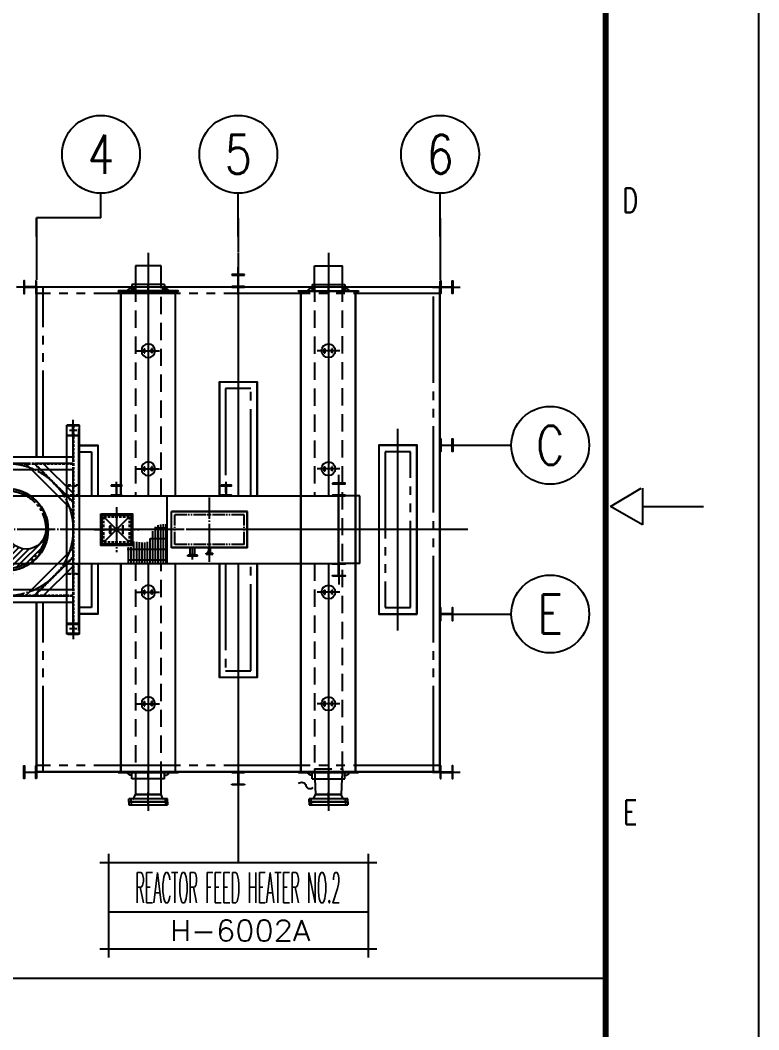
# Model space of a CAD drawing. Header units: millimetres. Extents: x 0 to 232280, y -26939 to 23794.
# Drawn here: x 22670 to 25230, y 7219 to 10720 of the extents above; entities that cross this region are included whole.
import ezdxf
from ezdxf.enums import TextEntityAlignment as Align

# ---------------------------------------------------------------- set-up
doc = ezdxf.new("R2010")
doc.units = ezdxf.units.MM
doc.header["$LTSCALE"] = 30
for name, pattern in [('JNK-CENTER', [34, 30, -1.5, 1, -1.5]), ('JNK-HIDDEN', [3, 2, -1]), ('JNK-PHANTOM', [15, 10, -1, 1, -1, 1, -1]), ('PHA', [30, 20, -2, 2, -2, 2, -2])]:
    doc.linetypes.add(name, pattern=pattern)
for name, color, linetype in [('CEN-R', 1, 'JNK-CENTER'), ('CON-C', 4, 'Continuous'), ('CON-G', 3, 'Continuous'), ('CON-W', 7, 'Continuous'), ('CON-Y', 2, 'Continuous'), ('Dim-W', 7, 'Continuous'), ('HID-Y', 2, 'JNK-HIDDEN'), ('LOGO-FRAME', 7, 'Continuous'), ('PAN-W', 6, 'PHA'), ('PHA-M', 6, 'JNK-PHANTOM'), ('STL-OBJT', 7, 'Continuous'), ('TITLE', 7, 'Continuous')]:
    doc.layers.add(name, color=color, linetype=linetype)
doc.layers.add('CONT-G', color=3, linetype='Continuous', lineweight=25)
doc.styles.add('ROMANS', font='ROMANS.shx', dxfattribs={"width": 0.8})
doc.styles.add('SIMPLEX', font='simplex.shx', dxfattribs={"width": 0.8})

# ---------------------------------------------------------------- blocks, each defined once
blk = doc.blocks.new('TITLE')
at = {"color": 7}
for p, q in [((841, 0), (841, 594.85)), ((823.88, 301.14), (827.42, 303.26)), ((827.56, 303.26), (827.56, 299.02)), ((827.56, 299.02), (823.88, 301.14)), ((827.56, 301.14), (834.63, 301.14))]:
    blk.add_line(p, q, dxfattribs=at)
at = {"color": 7, "const_width": 0.707}
blk.add_lwpolyline([(823.32, 17.33), (823.32, 577.17)], dxfattribs=at)
at = {"color": 7, "style": 'ROMANS', "width": 0.7}
for s, p in [('D', (826.15, 336.51)), ('E', (826.15, 265.77))]:
    blk.add_text(s, height=2.83, dxfattribs=at).set_placement(p, align=Align.MIDDLE)
blk = doc.blocks.new("24'' FLG")
at = {"layer": 'CEN-R'}
for p, q in [((0, -228), (0, 48)), ((-406, -171), (-406, -95)), ((-406, -165), (-406, -241)), ((0, -168), (0, -384)), ((406, -171), (406, -95)), ((406, -165), (406, -241))]:
    blk.add_line(p, q, dxfattribs=at)
at = {"layer": 'CON-G'}
for p, q in [((-350, -96), (-305, 0)), ((305, 0), (-305, 0)), ((350, -96), (305, 0)), ((458, -98), (-457, -98)), ((-457, -167), (-457, -98)), ((458, -167), (-457, -167)), ((-457, -170), (-457, -238)), ((-457, -170), (458, -170)), ((-457, -238), (458, -238)), ((-346, -168), (-346, -167)), ((-346, -168), (-346, -170)), ((-346, -168), (346, -168)), ((346, -168), (-346, -168)), ((346, -168), (346, -167)), ((346, -168), (346, -170)), ((458, -167), (458, -98)), ((458, -170), (458, -238))]:
    blk.add_line(p, q, dxfattribs=at)
for centre, start, end in [((-354, -94), 270, 334.7554), ((354, -94), 205.2446, 270)]:
    blk.add_arc(centre, 4.5, start, end, dxfattribs=at)
at = {"layer": 'CONT-G'}
blk.add_line((-305, 0), (305, 0), dxfattribs=at)
blk.add_line((-305, 0), (305, 0), dxfattribs=at)
blk = doc.blocks.new('SPRING SUPPORT BASE')
at = {"layer": 'CEN-R'}
blk.add_line((-270, 0), (270, 0), dxfattribs=at)
at = {"layer": 'CONT-G'}
for p, q in [((-100, 50), (-100, -50)), ((-100, 50), (-80, 50)), ((-80, 50), (-80, -50)), ((80, 50), (80, -50)), ((100, 50), (80, 50)), ((100, 50), (100, -50)), ((-100, -50), (-80, -50)), ((100, -50), (80, -50))]:
    blk.add_line(p, q, dxfattribs=at)
blk.add_circle((0, 0), 162, dxfattribs=at)
blk = doc.blocks.new('A$C751203EC')
at = {"layer": 'CEN-R'}
for p, q in [((-20, 0), (75, 0)), ((0, 20), (0, -20))]:
    blk.add_line(p, q, dxfattribs=at)
at = {"layer": 'CON-G'}
for p, q in [((0, 8), (75, 8)), ((0, -8), (75, -8))]:
    blk.add_line(p, q, dxfattribs=at)
blk.add_arc((0, 0), 8, 90, 270, dxfattribs=at)
blk = doc.blocks.new('6002 HEADERBOX')
at = {"layer": 'CEN-R'}
for p, q in [((0, -164), (0, 0)), ((-681, -142), (-681, -175)), ((-497, -142), (-497, -175)), ((-375, -142), (-375, -175)), ((-225, -142), (-225, -175)), ((-75, -142), (-75, -175)), ((75, -142), (75, -175)), ((225, -142), (225, -175)), ((347, -142), (347, -175)), ((497, -142), (497, -175)), ((681, -142), (681, -175)), ((-681, -11576), (-681, -11543)), ((-497, -11576), (-497, -11543)), ((-375, -11576), (-375, -11543)), ((-225, -11576), (-225, -11543)), ((-75, -11576), (-75, -11543)), ((0, -11718), (0, -11554)), ((75, -11576), (75, -11543)), ((225, -11576), (225, -11543)), ((347, -11576), (347, -11543)), ((497, -11576), (497, -11543)), ((681, -11576), (681, -11543))]:
    blk.add_line(p, q, dxfattribs=at)
at = {"layer": 'CON-W', "const_width": 19}
for points in [[(-681, -150), (-681, -155)], [(-681, -158), (-681, -164)], [(-497, -150), (-497, -155)], [(-497, -158), (-497, -164)], [(-375, -150), (-375, -155)], [(-375, -158), (-375, -164)], [(-225, -150), (-225, -155)], [(-225, -158), (-225, -164)], [(-75, -150), (-75, -155)], [(-75, -158), (-75, -164)], [(75, -150), (75, -155)], [(75, -158), (75, -164)], [(225, -150), (225, -155)], [(225, -158), (225, -164)], [(347, -150), (347, -155)], [(347, -158), (347, -164)], [(497, -150), (497, -155)], [(497, -158), (497, -164)], [(681, -150), (681, -155)], [(681, -158), (681, -164)], [(-681, -11560), (-681, -11554)], [(-681, -11568), (-681, -11563)], [(-497, -11560), (-497, -11554)], [(-497, -11568), (-497, -11563)], [(-375, -11560), (-375, -11554)], [(-375, -11568), (-375, -11563)], [(-225, -11560), (-225, -11554)], [(-225, -11568), (-225, -11563)], [(-75, -11560), (-75, -11554)], [(-75, -11568), (-75, -11563)], [(75, -11560), (75, -11554)], [(75, -11568), (75, -11563)], [(225, -11560), (225, -11554)], [(225, -11568), (225, -11563)], [(347, -11560), (347, -11554)], [(347, -11568), (347, -11563)], [(497, -11560), (497, -11554)], [(497, -11568), (497, -11563)], [(681, -11560), (681, -11554)], [(681, -11568), (681, -11563)]]:
    blk.add_lwpolyline(points, dxfattribs=at)
at = {"layer": 'CONT-G'}
for p, q in [((383, 0), (-385, 0)), ((-385, 0), (-385, -150)), ((-711, -158), (711, -158)), ((-711, -158), (-711, -164)), ((-711, -164), (711, -164)), ((-650, -11560), (-650, -164)), ((-645, -11560), (-645, -164)), ((-485, -120), (-435, -90)), ((-485, -120), (-485, -150)), ((-385, -90), (-435, -90)), ((383, 0), (383, -150)), ((383, -90), (433, -90)), ((483, -120), (433, -90)), ((483, -120), (483, -150)), ((645, -11560), (645, -164)), ((650, -11560), (650, -164)), ((-711, -11554), (711, -11554)), ((-711, -11560), (711, -11560)), ((650, -11560), (-650, -11560)), ((-485, -11598), (-485, -11568)), ((-485, -11598), (-435, -11628)), ((-385, -11628), (-435, -11628)), ((-385, -11718), (-385, -11568)), ((383, -11718), (-385, -11718)), ((383, -11718), (383, -11568)), ((383, -11628), (433, -11628)), ((483, -11598), (433, -11628)), ((483, -11598), (483, -11568))]:
    blk.add_line(p, q, dxfattribs=at)
for points in [[(-711, -150), (-711, -155), (711, -155), (711, -150)], [(-711, -11568), (-711, -11563), (711, -11563), (711, -11568)]]:
    blk.add_lwpolyline(points, close=True, dxfattribs=at)
at = {"layer": 'Dim-W'}
for p, q in [((711, -158), (711, -164)), ((711, -11560), (711, -11554))]:
    blk.add_line(p, q, dxfattribs=at)
at = {"layer": 'STL-OBJT', "extrusion": (0, 0, -1), "zscale": -1, "rotation": 270}
blk.add_blockref('A$C751203EC', (350, -75), dxfattribs=at)
at = {"layer": 'STL-OBJT', "rotation": 270}
blk.add_blockref('A$C751203EC', (350, -75), dxfattribs=at)
blk = doc.blocks.new('A$C1FAD331D')
at = {"layer": 'CEN-R'}
for p, q in [((0, 532), (0, -532)), ((-300, -300), (300, 300)), ((300, -300), (-300, 300)), ((532, 0), (-532, 0)), ((-150, 104), (-150, -104)), ((150, 104), (150, -104))]:
    blk.add_line(p, q, dxfattribs=at)
blk.add_lwpolyline([(345, 345), (-345, 345), (-345, -345), (345, -345)], close=True, dxfattribs=at)
at = {"layer": 'CONT-G'}
blk.add_lwpolyline([(375, 375), (-375, 375), (-375, -375), (375, -375)], close=True, dxfattribs=at)
for points in [[(-158, -80), (-158, 80, -1), (-142, 80), (-142, -80, -1)], [(158, -80), (158, 80, 1), (142, 80), (142, -80, 1)]]:
    blk.add_lwpolyline(points, format="xyb", close=True, dxfattribs=at)
at = {"layer": 'HID-Y'}
blk.add_lwpolyline([(300, 300), (-300, 300), (-300, -300), (300, -300)], close=True, dxfattribs=at)
blk = doc.blocks.new("4'' O2")
at = {"layer": 'CEN-R'}
blk.add_line((275.61, 0), (0, 0), dxfattribs=at)
at = {"layer": 'CON-Y'}
for p, q in [((200, 57.15), (0, 57.15)), ((167, -67.45), (167, 67.45)), ((171.5, 67.45), (167, 67.45)), ((200, 58.05), (167, 58.05)), ((176, 71.15), (176, 114.5)), ((176, 114.5), (176, 71.95)), ((200, -78.6), (200, 78.6)), ((200, -78.6), (200, 78.6)), ((200, -57.15), (0, -57.15)), ((200, -58.05), (167, -58.05)), ((171.5, -67.45), (167, -67.45)), ((176, -114.5), (176, -71.95)), ((200, -78.6), (198.4, -78.6)), ((198.4, -114.5), (198.4, -78.6))]:
    blk.add_line(p, q, dxfattribs=at)
for centre, start, end in [((171.5, 71.95), 270, 0), ((171.5, -71.95), 0, 90)]:
    blk.add_arc(centre, 4.5, start, end, dxfattribs=at)
at = {"layer": 'HID-Y', "ltscale": 0.2}
for p, q in [((203, 95.25), (173, 95.25)), ((198.4, 114.5), (176, 114.5)), ((198.4, 104.75), (176, 104.75)), ((198.4, 85.75), (176, 85.75)), ((198.4, 78.6), (198.4, 114.5)), ((200, 78.6), (198.4, 78.6)), ((203, -95.25), (173, -95.25)), ((198.4, -85.75), (176, -85.75)), ((198.4, -104.75), (176, -104.75)), ((198.4, -114.5), (176, -114.5))]:
    blk.add_line(p, q, dxfattribs=at)
for points in [[(198.4, 85.75), (198.4, 104.75), (176, 85.75), (176, 104.75)], [(198.4, -104.75), (198.4, -85.75), (176, -104.75), (176, -85.75)]]:
    blk.add_solid(points, dxfattribs=at)
blk = doc.blocks.new('N-FLG SIDE 1.50 300 WNRF')
at = {"layer": 'CEN-R'}
for p, q in [((-57, 3), (-57, -27)), ((0, 15), (0, -166)), ((57, 3), (57, -27))]:
    blk.add_line(p, q, dxfattribs=at)
at = {"layer": 'CON-G'}
blk.add_line((-24, -68), (24, -68), dxfattribs=at)
at = {"layer": 'CON-Y'}
for p, q in [((-36, 0), (-36, -2)), ((-36, 0), (36, 0)), ((-20, 0), (-20, -68)), ((20, 0), (20, -68)), ((36, 0), (36, -2)), ((-78, -2), (-36, -2)), ((-78, -2), (-78, -21)), ((-78, -21), (-39, -21)), ((-68, -2), (-68, -21)), ((-46, -2), (-46, -21)), ((-34, -24), (-24, -68)), ((-24, -68), (24, -68)), ((-24, -150), (-24, -68)), ((-24, -150), (24, -150)), ((34, -24), (24, -68)), ((24, -68), (24, -150)), ((36, -2), (78, -2)), ((39, -21), (78, -21)), ((46, -2), (46, -21)), ((68, -2), (68, -21)), ((78, -2), (78, -21))]:
    blk.add_line(p, q, dxfattribs=at)
for centre, start, end in [((-39, -26), 12.8618, 90), ((39, -26), 90, 167.1382)]:
    blk.add_arc(centre, 4.5, start, end, dxfattribs=at)
blk = doc.blocks.new('A$C0E694495')
at = {"layer": 'CON-G'}
blk.add_blockref('N-FLG SIDE 1.50 300 WNRF', (0, 150), dxfattribs=at)
blk = doc.blocks.new('pipesec')
at = {"layer": 'CON-W'}
for p, q in [((0.121, 0.485), (0.485, 0.121)), ((0.244, 0.437), (0.437, 0.244)), ((0.248, 0.284), (0.499, 0.033)), ((0.23, 0.153), (0.489, -0.105)), ((0.247, 0.211), (0.498, -0.041)), ((0.012, 0), (0.36, -0.347)), ((0.075, 0.011), (0.394, -0.308)), ((0.126, 0.034), (0.425, -0.264)), ((0.169, 0.066), (0.451, -0.216)), ((0.204, 0.105), (0.473, -0.163)), ((-0.193, -0.092), (0.181, -0.466)), ((-0.156, -0.055), (0.232, -0.443)), ((-0.111, -0.026), (0.279, -0.415)), ((-0.056, -0.006), (0.321, -0.383)), ((-0.25, -0.258), (-0.008, -0.5)), ((-0.243, -0.191), (0.063, -0.496)), ((-0.223, -0.136), (0.125, -0.484)), ((-0.227, -0.355), (-0.105, -0.477))]:
    blk.add_line(p, q, dxfattribs=at)
blk.add_lwpolyline([(0, 0.5, -1), (0, 0, 1), (0, -0.5, 1)], format="xyb", dxfattribs=at)
blk = doc.blocks.new('H-6001')
at = {"layer": 'Dim-W'}
h = blk.add_hatch(dxfattribs=at)
h.set_pattern_fill('GRATE', color=256, scale=80, angle=90)
h.set_pattern_definition([(90, (-597175.414, 26974.9), (-63.5, 4e-15), []), (180, (-597175.41, 26974.9), (-3e-14, -254), [])])
edge = h.paths.add_edge_path()
edge.add_line((-3801, 47), (-3786, 47))
edge.add_line((-3786, 47), (-3786, 127))
edge.add_spline(control_points=[(-3786, 127), (-3677, 133), (-3578, 124), (-3516, 64)], knot_values=[1300.876929, 1300.876929, 1300.876929, 1300.876929, 1586.519068, 1586.519068, 1586.519068, 1586.519068], degree=3, periodic=0)
edge.add_line((-3516, 64), (-3516, 47))
edge.add_line((-3516, 47), (-3501, 47))
edge.add_spline(control_points=[(-3501, 47), (-3428, -45), (-3418, -397), (-3096, -280), (-2993, -282)], knot_values=[571.801899, 571.801899, 571.801899, 571.801899, 948.279745, 1276.576733, 1276.576733, 1276.576733, 1276.576733], degree=3, periodic=0)
edge.add_line((-2993, -282), (-2993, -369))
edge.add_line((-2993, -369), (-3058, -369))
edge.add_line((-3058, -369), (-3058, -371))
edge.add_arc((-3054, -371), 4, 180, 270)
edge.add_line((-3054, -375), (-3008, -375))
edge.add_arc((-3008, -383), 8.5, 0, 90, ccw=False)
edge.add_line((-2999, -383), (-2999, -430))
edge.add_arc((-2995, -430), 4, 180, 270)
edge.add_line((-2995, -434), (-2993, -434))
edge.add_line((-2993, -434), (-2993, -803))
edge.add_line((-2993, -803), (-3801, -803))
edge.add_line((-3801, -803), (-3801, 47))
edge = h.paths.add_edge_path()
edge.add_line((-2993, -413), (-2856, -413))
edge.add_spline(control_points=[(-2858, -404), (-2836, -504), (-2855, -654), (-2873, -803)], knot_values=[0, 0, 0, 0, 325.063606, 325.063606, 325.063606, 325.063606], degree=3, periodic=0)
edge.add_line((-2873, -803), (-2993, -803))
edge.add_line((-2993, -803), (-2993, -413))
edge = h.paths.add_edge_path()
edge.add_spline(control_points=[(-2993, -282), (-2977, -282), (-2906, -290), (-2871, -344), (-2858, -404)], knot_values=[325.063606, 325.063606, 325.063606, 325.063606, 375.743217, 571.801899, 571.801899, 571.801899, 571.801899], degree=3, periodic=0)
edge.add_line((-2860, -394), (-2993, -394))
edge.add_line((-2993, -394), (-2993, -369))
edge.add_line((-2993, -369), (-2993, -282))
h = blk.add_hatch(dxfattribs=at)
h.set_pattern_fill('GRATE', color=256, scale=80, angle=90)
h.set_pattern_definition([(90, (-603975.414, 26974.9), (-63.5, 4e-15), []), (180, (-603975.41, 26974.9), (-3e-14, -254), [])])
edge = h.paths.add_edge_path()
edge.add_line((3801, 47), (3786, 47))
edge.add_line((3786, 47), (3786, 127))
edge.add_spline(control_points=[(3786, 127), (3677, 133), (3578, 124), (3516, 64)], knot_values=[1300.876929, 1300.876929, 1300.876929, 1300.876929, 1586.519068, 1586.519068, 1586.519068, 1586.519068], degree=3, periodic=0)
edge.add_line((3516, 64), (3516, 47))
edge.add_line((3516, 47), (3501, 47))
edge.add_spline(control_points=[(3501, 47), (3428, -45), (3418, -397), (3096, -280), (2993, -282)], knot_values=[571.801899, 571.801899, 571.801899, 571.801899, 948.279745, 1276.576733, 1276.576733, 1276.576733, 1276.576733], degree=3, periodic=0)
edge.add_line((2993, -282), (2993, -369))
edge.add_line((2993, -369), (3058, -369))
edge.add_line((3058, -369), (3058, -371))
edge.add_arc((3054, -371), 4, 270, 360, ccw=False)
edge.add_line((3054, -375), (3008, -375))
edge.add_arc((3008, -383), 8.5, 450, 540)
edge.add_line((2999, -383), (2999, -430))
edge.add_arc((2995, -430), 4, 270, 360, ccw=False)
edge.add_line((2995, -434), (2993, -434))
edge.add_line((2993, -434), (2993, -803))
edge.add_line((2993, -803), (3801, -803))
edge.add_line((3801, -803), (3801, 47))
edge = h.paths.add_edge_path()
edge.add_line((2993, -413), (2856, -413))
edge.add_spline(control_points=[(2858, -404), (2836, -504), (2855, -654), (2873, -803)], knot_values=[0, 0, 0, 0, 325.063606, 325.063606, 325.063606, 325.063606], degree=3, periodic=0)
edge.add_line((2873, -803), (2993, -803))
edge.add_line((2993, -803), (2993, -413))
edge = h.paths.add_edge_path()
edge.add_spline(control_points=[(2993, -282), (2977, -282), (2906, -290), (2871, -344), (2858, -404)], knot_values=[325.063606, 325.063606, 325.063606, 325.063606, 375.743217, 571.801899, 571.801899, 571.801899, 571.801899], degree=3, periodic=0)
edge.add_line((2860, -394), (2993, -394))
edge.add_line((2993, -394), (2993, -369))
edge.add_line((2993, -369), (2993, -282))
at = {"layer": 'CEN-R'}
for p, q in [((0, 3222), (0, -3407)), ((-1570, 2505), (-1570, 2600)), ((-1570, 2475), (-1570, -2475)), ((1570, 2505), (1570, 2600)), ((1570, -2475), (1570, 2475)), ((-1658, 2350), (-1482, 2350)), ((1658, 2350), (1482, 2350)), ((1570, 1570), (-1570, 1570)), ((-650, 1570), (-1570, 650)), ((1570, 650), (650, 1570)), ((-7863, 803), (-7863, 1303)), ((7863, 803), (7863, 1303)), ((-4800, -761), (-4800, 761)), ((4800, -761), (4800, 761)), ((10325, 0), (-10078, 0)), ((-1570, -650), (-650, -1570)), ((650, -1570), (1570, -650)), ((-7863, -803), (-7863, -1303)), ((7863, -803), (7863, -1303)), ((-1570, -1570), (1570, -1570)), ((-1570, -2100), (-1570, -2600)), ((1570, -2100), (1570, -2600)), ((-1658, -2350), (-1482, -2350)), ((1658, -2350), (1482, -2350))]:
    blk.add_line(p, q, dxfattribs=at)
at = {"layer": 'CEN-R', "ltscale": 0.5}
for p, q in [((-5200, 803), (-5200, 1130)), ((-2600, 803), (-2600, 1130)), ((-1570, 803), (-1570, 1130)), ((1570, 803), (1570, 1130)), ((2600, 803), (2600, 1130)), ((5200, 803), (5200, 1130)), ((0, 628), (0, 955)), ((0, -628), (0, -955)), ((-1570, -803), (-1570, -1130)), ((1570, -803), (1570, -1130))]:
    blk.add_line(p, q, dxfattribs=at)
at = {"layer": 'CEN-R'}
blk.add_circle((0, 0), 1570, dxfattribs=at)
at = {"layer": 'CON-G'}
for p, q in [((-5700, 430), (-3900, 430)), ((-5700, -430), (-5700, 430)), ((-5700, 425), (-3900, 425)), ((-5695, -430), (-5695, 430)), ((-3905, -430), (-3905, 430)), ((-3900, -430), (-3900, 430)), ((5700, 430), (3900, 430)), ((3900, -430), (3900, 430)), ((5700, 425), (3900, 425)), ((3905, -430), (3905, 430)), ((5695, -430), (5695, 430)), ((5700, -430), (5700, 430)), ((-5700, -425), (-3900, -425)), ((-5700, -430), (-3900, -430)), ((5700, -425), (3900, -425)), ((5700, -430), (3900, -430))]:
    blk.add_line(p, q, dxfattribs=at)
for radius in [980, 970]:
    blk.add_circle((0, 0), radius, dxfattribs=at)
at = {"layer": 'CONT-G'}
for p, q in [((-1720, 2475), (-1420, 2475)), ((-1720, 2475), (-1720, -2475)), ((-1420, 2475), (-1420, -2475)), ((1420, -2475), (1420, 2475)), ((1720, 2475), (1420, 2475)), ((1720, -2475), (1720, 2475)), ((1570, 1720), (-1570, 1720)), ((-862, 1570), (-1570, 862)), ((-438, 1570), (-1570, 438)), ((1570, 438), (438, 1570)), ((1570, 862), (862, 1570)), ((1570, 1420), (-1570, 1420)), ((-8563, -803), (-8563, 803)), ((-8563, 803), (-7863, 803)), ((-7863, 803), (7863, 803)), ((-7863, -803), (-7863, 803)), ((-7850, 803), (-7850, -803)), ((-3800, -803), (-3800, 803)), ((3800, -803), (3800, 803)), ((7850, 803), (7850, -803)), ((7863, -803), (7863, 803)), ((8363, 803), (7863, 803)), ((8363, -803), (8363, 803)), ((-1570, -438), (-438, -1570)), ((438, -1570), (1570, -438)), ((-8563, -803), (-7863, -803)), ((-7863, -803), (7863, -803)), ((-1570, -862), (-862, -1570)), ((862, -1570), (1570, -862)), ((8363, -803), (7863, -803)), ((-1570, -1420), (1570, -1420)), ((-1570, -1720), (1570, -1720)), ((-1720, -2475), (-1420, -2475)), ((1720, -2475), (1420, -2475))]:
    blk.add_line(p, q, dxfattribs=at)
for points in [[(-7713, 1103), (-7713, 1088), (-7840, 1088, 0.414214), (-7858, 1070), (-7858, 836, 0.414214), (-7840, 818), (-7713, 818), (-7713, 803), (-8013, 803), (-8013, 818), (-7886, 818, 0.414214), (-7868, 836), (-7868, 1070, 0.414214), (-7886, 1088), (-8013, 1088), (-8013, 1103)], [(-5325, 1053), (-5325, 1039), (-5220, 1039, -0.414214), (-5204, 1023), (-5204, 833, -0.414214), (-5220, 817), (-5325, 817), (-5325, 803), (-5075, 803), (-5075, 817), (-5180, 817, -0.414214), (-5196, 833), (-5196, 1023, -0.414214), (-5180, 1039), (-5075, 1039), (-5075, 1053)], [(-2725, 1053), (-2725, 1039), (-2620, 1039, -0.414214), (-2604, 1023), (-2604, 833, -0.414214), (-2620, 817), (-2725, 817), (-2725, 803), (-2475, 803), (-2475, 817), (-2580, 817, -0.414214), (-2596, 833), (-2596, 1023, -0.414214), (-2580, 1039), (-2475, 1039), (-2475, 1053)], [(-125, 1053), (-125, 1039), (-20, 1039, -0.414214), (-4, 1023), (-4, 833, -0.414214), (-20, 817), (-125, 817), (-125, 803), (125, 803), (125, 817), (20, 817, -0.414214), (4, 833), (4, 1023, -0.414214), (20, 1039), (125, 1039), (125, 1053)], [(2475, 1053), (2475, 1039), (2580, 1039, -0.414214), (2596, 1023), (2596, 833, -0.414214), (2580, 817), (2475, 817), (2475, 803), (2725, 803), (2725, 817), (2620, 817, -0.414214), (2604, 833), (2604, 1023, -0.414214), (2620, 1039), (2725, 1039), (2725, 1053)], [(5075, 1053), (5075, 1039), (5180, 1039, -0.414214), (5196, 1023), (5196, 833, -0.414214), (5180, 817), (5075, 817), (5075, 803), (5325, 803), (5325, 817), (5220, 817, -0.414214), (5204, 833), (5204, 1023, -0.414214), (5220, 1039), (5325, 1039), (5325, 1053)], [(7713, 1103), (7713, 1088), (7840, 1088, -0.414214), (7858, 1070), (7858, 836, -0.414214), (7840, 818), (7713, 818), (7713, 803), (8013, 803), (8013, 818), (7886, 818, -0.414214), (7868, 836), (7868, 1070, -0.414214), (7886, 1088), (8013, 1088), (8013, 1103)], [(-7713, -1103), (-7713, -1088), (-7840, -1088, -0.414214), (-7858, -1070), (-7858, -836, -0.414214), (-7840, -818), (-7713, -818), (-7713, -803), (-8013, -803), (-8013, -818), (-7886, -818, -0.414214), (-7868, -836), (-7868, -1070, -0.414214), (-7886, -1088), (-8013, -1088), (-8013, -1103)], [(-125, -1053), (-125, -1039), (-20, -1039, 0.414214), (-4, -1023), (-4, -833, 0.414214), (-20, -817), (-125, -817), (-125, -803), (125, -803), (125, -817), (20, -817, 0.414214), (4, -833), (4, -1023, 0.414214), (20, -1039), (125, -1039), (125, -1053)], [(7713, -1103), (7713, -1088), (7840, -1088, 0.414214), (7858, -1070), (7858, -836, 0.414214), (7840, -818), (7713, -818), (7713, -803), (8013, -803), (8013, -818), (7886, -818, 0.414214), (7868, -836), (7868, -1070, 0.414214), (7886, -1088), (8013, -1088), (8013, -1103)]]:
    blk.add_lwpolyline(points, format="xyb", close=True, dxfattribs=at)
at = {"layer": 'HID-Y'}
for p, q in [((-1576, -2475), (-1576, 2475)), ((-1564, -2475), (-1564, 2475)), ((1564, 2475), (1564, -2475)), ((1576, 2475), (1576, -2475)), ((-1570, 1576), (1570, 1576)), ((-1570, 641), (-641, 1570)), ((-1570, 660), (-660, 1570)), ((-1570, 1564), (1570, 1564)), ((641, 1570), (1570, 641)), ((660, 1570), (1570, 660)), ((-641, -1570), (-1570, -641)), ((-660, -1570), (-1570, -660)), ((1570, -641), (641, -1570)), ((1570, -660), (660, -1570)), ((1570, -1564), (-1570, -1564)), ((1570, -1576), (-1570, -1576))]:
    blk.add_line(p, q, dxfattribs=at)
for points in [[(-1695, 1053), (-1695, 1039), (-1590, 1039, -0.414214), (-1574, 1023), (-1574, 833, -0.414214), (-1590, 817), (-1695, 817), (-1695, 803), (-1445, 803), (-1445, 817), (-1550, 817, -0.414214), (-1566, 833), (-1566, 1023, -0.414214), (-1550, 1039), (-1445, 1039), (-1445, 1053)], [(1445, 1053), (1445, 1039), (1550, 1039, -0.414214), (1566, 1023), (1566, 833, -0.414214), (1550, 817), (1445, 817), (1445, 803), (1695, 803), (1695, 817), (1590, 817, -0.414214), (1574, 833), (1574, 1023, -0.414214), (1590, 1039), (1695, 1039), (1695, 1053)], [(-1695, -1053), (-1695, -1039), (-1590, -1039, 0.414214), (-1574, -1023), (-1574, -833, 0.414214), (-1590, -817), (-1695, -817), (-1695, -803), (-1445, -803), (-1445, -817), (-1550, -817, 0.414214), (-1566, -833), (-1566, -1023, 0.414214), (-1550, -1039), (-1445, -1039), (-1445, -1053)], [(1445, -1053), (1445, -1039), (1550, -1039, 0.414214), (1566, -1023), (1566, -833, 0.414214), (1550, -817), (1445, -817), (1445, -803), (1695, -803), (1695, -817), (1590, -817, 0.414214), (1574, -833), (1574, -1023, 0.414214), (1590, -1039), (1695, -1039), (1695, -1053)]]:
    blk.add_lwpolyline(points, format="xyb", close=True, dxfattribs=at)
at = {"layer": 'PAN-W'}
blk.add_circle((0, 0), 924, dxfattribs=at)
at = {"layer": 'PHA-M'}
for p, q in [((-5620, 350), (-3980, 350)), ((-5620, -350), (-5620, 350)), ((-3980, -350), (-3980, 350)), ((5620, 350), (3980, 350)), ((3980, -350), (3980, 350)), ((5620, -350), (5620, 350)), ((-5620, -350), (-3980, -350)), ((5620, -350), (3980, -350))]:
    blk.add_line(p, q, dxfattribs=at)
for points in [[(-1695, 2475), (-1695, 2461), (-1590, 2461, -0.414214), (-1574, 2445), (-1574, 2255, -0.414214), (-1590, 2239), (-1695, 2239), (-1695, 2225), (-1445, 2225), (-1445, 2239), (-1550, 2239, -0.414214), (-1566, 2255), (-1566, 2445, -0.414214), (-1550, 2461), (-1445, 2461), (-1445, 2475)], [(1695, 2475), (1695, 2461), (1590, 2461, 0.414214), (1574, 2445), (1574, 2255, 0.414214), (1590, 2239), (1695, 2239), (1695, 2225), (1445, 2225), (1445, 2239), (1550, 2239, 0.414214), (1566, 2255), (1566, 2445, 0.414214), (1550, 2461), (1445, 2461), (1445, 2475)], [(-1695, -2475), (-1695, -2461), (-1590, -2461, 0.414214), (-1574, -2445), (-1574, -2255, 0.414214), (-1590, -2239), (-1695, -2239), (-1695, -2225), (-1445, -2225), (-1445, -2239), (-1550, -2239, 0.414214), (-1566, -2255), (-1566, -2445, 0.414214), (-1550, -2461), (-1445, -2461), (-1445, -2475)], [(1695, -2475), (1695, -2461), (1590, -2461, -0.414214), (1574, -2445), (1574, -2255, -0.414214), (1590, -2239), (1695, -2239), (1695, -2225), (1445, -2225), (1445, -2239), (1550, -2239, -0.414214), (1566, -2255), (1566, -2445, -0.414214), (1550, -2461), (1445, -2461), (1445, -2475)]]:
    blk.add_lwpolyline(points, format="xyb", close=True, dxfattribs=at)
at = {"layer": 'Dim-W'}
blk.add_blockref('A$C1FAD331D', (-2600, 0), dxfattribs=at)
at = {"layer": 'Dim-W', "xscale": -1}
blk.add_blockref('A$C1FAD331D', (2600, 0), dxfattribs=at)
at = {"layer": 'Dim-W', "xscale": 1848, "yscale": 1848, "zscale": 1848, "rotation": 270}
blk.add_blockref('pipesec', (0, 0), dxfattribs=at)
at = {"layer": 'Dim-W', "rotation": 180}
blk.add_blockref('A$C0E694495', (-4800, -430), dxfattribs=at)
at = {"layer": 'Dim-W', "xscale": -1, "rotation": 180}
blk.add_blockref('A$C0E694495', (4800, -430), dxfattribs=at)
blk.add_blockref('A$C0E694495', (4800, -430), dxfattribs=at)
at = {"layer": 'TITLE', "rotation": 270}
blk.add_blockref("4'' O2", (-4400, -430), dxfattribs=at)
at = {"layer": 'TITLE', "xscale": -1, "rotation": 90}
blk.add_blockref("4'' O2", (4400, -430), dxfattribs=at)
blk.add_blockref("4'' O2", (4400, -430), dxfattribs=at)
blk = doc.blocks.new('col-line')
at = {"layer": 'CON-Y'}
blk.add_line((0, 3), (0, 8), dxfattribs=at)
blk.add_circle((0, 12.5), 4.5, dxfattribs=at)
at = {"layer": 'CON-C', "style": 'SIMPLEX', "width": 0.8}
blk.add_attdef('1', text='', height=4.5, dxfattribs=at).set_placement((0, 12.5), align=Align.MIDDLE_CENTER)
blk = doc.blocks.new('NAMETAG')
at = {"layer": 'CON-W'}
for p, q in [((-16, 0), (16, 0)), ((-15, 1), (-15, -11)), ((15, 1), (15, -11)), ((-15, -5.7), (15, -5.7)), ((-16, -10), (16, -10))]:
    blk.add_line(p, q, dxfattribs=at)
at = {"layer": 'CON-C', "style": 'SIMPLEX', "width": 0.8}
blk.add_attdef('HEATER', text='', height=3.5, dxfattribs=at).set_placement((-0.04, -4.68), align=Align.CENTER)
at = {"layer": 'CON-G', "style": 'SIMPLEX', "width": 0.992635}
blk.add_attdef('NO.\\H-0000-0', text='', height=2.4, dxfattribs=at).set_placement((-13.7, -9.08), (13.64, -9.08), align=Align.FIT)

msp = doc.modelspace()

# ---------------------------------------------------------------- linework, layer by layer
at = {"layer": 'CEN-R'}
for p, q in [((22727.04, 10033.61), (22727.04, 9819.38)), ((23426.26, 10033.61), (23426.26, 9915.57)), ((24125.48, 10033.61), (24125.48, 9819.38)), ((23114.02, 9913.63), (23114.02, 9070.86)), ((23426.26, 9913.63), (23426.26, 9070.86)), ((23426.26, 9913.63), (23426.26, 9070.86)), ((23738.51, 9913.63), (23738.51, 9070.86)), ((23114.02, 9779), (23114.02, 9802.98)), ((23014.39, 9782.21), (23014.39, 9777.33)), ((23041.3, 9782.21), (23041.3, 9777.33)), ((23059.18, 9782.21), (23059.18, 9777.33)), ((23081.11, 9782.21), (23081.11, 9777.33)), ((23103.05, 9782.21), (23103.05, 9777.33)), ((23124.99, 9782.21), (23124.99, 9777.33)), ((23146.93, 9782.21), (23146.93, 9777.33)), ((23164.8, 9782.21), (23164.8, 9777.33)), ((23186.73, 9782.21), (23186.73, 9777.33)), ((23213.64, 9782.21), (23213.64, 9777.33)), ((22873.29, 9070.86), (22873.29, 9302.66)), ((23979.23, 8604.17), (23979.23, 9302.66)), ((24125.48, 9245.92), (24178.66, 9245.92)), ((24178.18, 9245.92), (24240.35, 9245.92)), ((24221.29, 8953.42), (22875.63, 8953.42)), ((22873.29, 8604.17), (22873.29, 8835.98)), ((23114.02, 8835.98), (23114.02, 8034.57)), ((23426.26, 8835.98), (23426.26, 7993.21)), ((23426.26, 8835.98), (23426.26, 7993.21)), ((23738.51, 8835.98), (23738.51, 7978.38)), ((24125.48, 8660.92), (24178.66, 8660.92)), ((24178.18, 8660.92), (24240.35, 8660.92)), ((23014.39, 8110), (23014.39, 8114.89)), ((23041.3, 8110), (23041.3, 8114.89)), ((23059.18, 8110), (23059.18, 8114.89)), ((23081.11, 8110), (23081.11, 8114.89)), ((23103.05, 8110), (23103.05, 8114.89)), ((23114.02, 8089.23), (23114.02, 8113.21)), ((23124.99, 8110), (23124.99, 8114.89)), ((23146.93, 8110), (23146.93, 8114.89)), ((23164.8, 8110), (23164.8, 8114.89)), ((23186.73, 8110), (23186.73, 8114.89)), ((23213.64, 8110), (23213.64, 8114.89)), ((23426.26, 7993.21), (23426.26, 7799.58))]:
    msp.add_line(p, q, dxfattribs=at)
at = {"layer": 'CEN-R', "ltscale": 0.5}
for p, q in [((23426.26, 9768.85), (23426.26, 9864.03)), ((22752.84, 9794.5), (22657.51, 9794.5)), ((24099.68, 9794.5), (24195.01, 9794.5)), ((23426.26, 8137.99), (23426.26, 8042.8)), ((24099.68, 8112.33), (24195.01, 8112.33))]:
    msp.add_line(p, q, dxfattribs=at)
at = {"layer": 'CON-C'}
msp.add_line((24699.51, 7397.68), (20170.58, 7397.68), dxfattribs=at)
at = {"layer": 'CON-G', "ltscale": 0.5}
for p, q in [((23448.2, 9838.38), (23404.33, 9838.38)), ((23404.33, 9838.38), (23404.33, 9836.18)), ((23448.2, 9836.18), (23448.2, 9838.38)), ((23404.33, 9836.18), (23422.9, 9836.18)), ((23425.53, 9833.55), (23425.53, 9799.33)), ((23426.99, 9799.33), (23426.99, 9833.55)), ((23429.63, 9836.18), (23448.2, 9836.18)), ((23422.9, 9796.7), (23404.33, 9796.7)), ((23404.33, 9796.7), (23404.33, 9794.5)), ((23404.33, 9794.5), (23448.2, 9794.5)), ((23448.2, 9796.7), (23429.63, 9796.7)), ((23448.2, 9794.5), (23448.2, 9796.7)), ((23404.33, 8110.14), (23404.33, 8112.33)), ((23404.33, 8112.33), (23448.2, 8112.33)), ((23422.9, 8110.14), (23404.33, 8110.14)), ((23425.53, 8073.29), (23425.53, 8107.51)), ((23426.99, 8107.51), (23426.99, 8073.29)), ((23448.2, 8110.14), (23429.63, 8110.14)), ((23448.2, 8112.33), (23448.2, 8110.14)), ((23404.33, 8068.46), (23404.33, 8070.65)), ((23404.33, 8070.65), (23422.9, 8070.65)), ((23448.2, 8068.46), (23404.33, 8068.46)), ((23429.63, 8070.65), (23448.2, 8070.65)), ((23448.2, 8070.65), (23448.2, 8068.46))]:
    msp.add_line(p, q, dxfattribs=at)
at = {"layer": 'CON-G'}
for p, q in [((24125.48, 9794.5), (22726.9, 9794.5)), ((24125.48, 9793.62), (22726.9, 9793.62)), ((24125.48, 8113.21), (22726.9, 8113.21)), ((24125.48, 8112.33), (22726.9, 8112.33))]:
    msp.add_line(p, q, dxfattribs=at)
for points in [[(23492.81, 9070.86), (23492.81, 9465.29), (23359.72, 9465.29), (23359.72, 9070.86)], [(23492.08, 9070.86), (23492.08, 9464.56), (23360.45, 9464.56), (23360.45, 9070.86)], [(22875.63, 9245.92), (22939.84, 9245.92), (22939.84, 9070.86)], [(22875.63, 9245.19), (22939.1, 9245.19), (22939.1, 9070.86)], [(22939.84, 8835.98), (22939.84, 8660.92), (22875.63, 8660.92)], [(22939.1, 8835.98), (22939.1, 8661.65), (22875.63, 8661.65)], [(23359.72, 8835.98), (23359.72, 8441.54), (23492.81, 8441.54), (23492.81, 8835.98)], [(23360.45, 8835.98), (23360.45, 8442.27), (23492.08, 8442.27), (23492.08, 8835.98)]]:
    msp.add_lwpolyline(points, dxfattribs=at)
for points in [[(24045.78, 8660.92), (24045.78, 9245.92), (23912.69, 9245.92), (23912.69, 8660.92)], [(24045.05, 8661.65), (24045.05, 9245.19), (23913.42, 9245.19), (23913.42, 8661.65)]]:
    msp.add_lwpolyline(points, close=True, dxfattribs=at)
at = {"layer": 'CON-G', "ltscale": 0.5}
for centre, start, end in [((23422.9, 9833.55), 360, 90), ((23429.63, 9833.55), 90, 180), ((23422.9, 9799.33), 270, 0), ((23429.63, 9799.33), 180, 270), ((23422.9, 8107.51), 360, 90), ((23429.63, 8107.51), 90, 180), ((23422.9, 8073.29), 270, 0), ((23429.63, 8073.29), 180, 270)]:
    msp.add_arc(centre, 2.63, start, end, dxfattribs=at)
at = {"layer": 'CON-W', "const_width": 2.78}
for points in [[(23014.39, 9781.05), (23014.39, 9780.32)], [(23014.39, 9779.88), (23014.39, 9779)], [(23041.3, 9781.05), (23041.3, 9780.32)], [(23041.3, 9779.88), (23041.3, 9779)], [(23059.18, 9781.05), (23059.18, 9780.32)], [(23059.18, 9779.88), (23059.18, 9779)], [(23081.11, 9781.05), (23081.11, 9780.32)], [(23081.11, 9779.88), (23081.11, 9779)], [(23103.05, 9781.05), (23103.05, 9780.32)], [(23103.05, 9779.88), (23103.05, 9779)], [(23124.99, 9781.05), (23124.99, 9780.32)], [(23124.99, 9779.88), (23124.99, 9779)], [(23146.93, 9781.05), (23146.93, 9780.32)], [(23146.93, 9779.88), (23146.93, 9779)], [(23164.8, 9781.05), (23164.8, 9780.32)], [(23164.8, 9779.88), (23164.8, 9779)], [(23186.73, 9781.05), (23186.73, 9780.32)], [(23186.73, 9779.88), (23186.73, 9779)], [(23213.64, 9781.05), (23213.64, 9780.32)], [(23213.64, 9779.88), (23213.64, 9779)], [(23014.39, 8112.33), (23014.39, 8113.21)], [(23014.39, 8111.16), (23014.39, 8111.9)], [(23041.3, 8112.33), (23041.3, 8113.21)], [(23041.3, 8111.16), (23041.3, 8111.9)], [(23059.18, 8112.33), (23059.18, 8113.21)], [(23059.18, 8111.16), (23059.18, 8111.9)], [(23081.11, 8112.33), (23081.11, 8113.21)], [(23081.11, 8111.16), (23081.11, 8111.9)], [(23103.05, 8112.33), (23103.05, 8113.21)], [(23103.05, 8111.16), (23103.05, 8111.9)], [(23124.99, 8112.33), (23124.99, 8113.21)], [(23124.99, 8111.16), (23124.99, 8111.9)], [(23146.93, 8112.33), (23146.93, 8113.21)], [(23146.93, 8111.16), (23146.93, 8111.9)], [(23164.8, 8112.33), (23164.8, 8113.21)], [(23164.8, 8111.16), (23164.8, 8111.9)], [(23186.73, 8112.33), (23186.73, 8113.21)], [(23186.73, 8111.16), (23186.73, 8111.9)], [(23213.64, 8112.33), (23213.64, 8113.21)], [(23213.64, 8111.16), (23213.64, 8111.9)]]:
    msp.add_lwpolyline(points, dxfattribs=at)
at = {"layer": 'CON-Y'}
for p, q in [((22950.22, 10034.96), (22950.22, 10119.93)), ((22950.22, 10034.96), (22727.04, 10034.96)), ((22727.04, 9969.93), (22727.04, 10034.96))]:
    msp.add_line(p, q, dxfattribs=at)
msp.add_circle((22950.22, 10254.93), 135, dxfattribs=at)
at = {"layer": 'CONT-G'}
for p, q in [((23158.58, 9867.63), (23069.46, 9867.63)), ((23069.46, 9867.63), (23069.46, 9802.98)), ((23158.58, 9802.98), (23158.58, 9867.63)), ((23690.21, 9867.63), (23786.8, 9867.63)), ((23690.21, 9802.98), (23690.21, 9867.63)), ((23786.8, 9802.98), (23786.8, 9867.63)), ((23169.97, 9802.98), (23057.77, 9802.98)), ((23057.77, 9802.98), (23057.77, 9781.05)), ((23169.97, 9802.98), (23169.97, 9781.05)), ((22727.04, 9204.97), (22727.04, 9794.5)), ((22727.92, 9204.97), (22727.92, 9794.5)), ((23010.01, 9779.88), (23218.03, 9779.88)), ((23010.01, 9779.88), (23010.01, 9779)), ((23010.01, 9779), (23218.03, 9779)), ((23018.96, 9070.86), (23018.96, 9779)), ((23019.69, 9070.86), (23019.69, 9779)), ((23043.15, 9785.43), (23050.46, 9789.82)), ((23043.15, 9785.43), (23043.15, 9781.05)), ((23057.77, 9789.82), (23050.46, 9789.82)), ((23169.97, 9789.82), (23177.29, 9789.82)), ((23184.6, 9785.43), (23177.29, 9789.82)), ((23184.6, 9785.43), (23184.6, 9781.05)), ((23208.35, 9070.86), (23208.35, 9779)), ((23209.08, 9070.86), (23209.08, 9779)), ((24124.61, 8112.33), (24124.61, 9794.5)), ((24125.48, 8112.33), (24125.48, 9794.5)), ((23018.96, 8112.33), (23018.96, 8835.98)), ((23019.69, 8112.33), (23019.69, 8835.98)), ((23208.35, 8112.33), (23208.35, 8835.98)), ((23209.08, 8112.33), (23209.08, 8835.98)), ((22727.04, 8112.33), (22727.04, 8701.87)), ((22727.92, 8112.33), (22727.92, 8701.87)), ((23010.01, 8113.21), (23218.03, 8113.21)), ((23010.01, 8112.33), (23218.03, 8112.33)), ((23209.08, 8112.33), (23018.96, 8112.33)), ((23043.15, 8106.78), (23043.15, 8111.16)), ((23043.15, 8106.78), (23050.46, 8102.39)), ((23057.77, 8102.39), (23050.46, 8102.39)), ((23057.77, 8089.23), (23057.77, 8111.16)), ((23169.97, 8089.23), (23057.77, 8089.23)), ((23069.46, 8089.23), (23069.46, 8034.57)), ((23158.58, 8034.57), (23158.58, 8089.23)), ((23169.97, 8089.23), (23169.97, 8111.16)), ((23169.97, 8102.39), (23177.29, 8102.39)), ((23184.6, 8106.78), (23177.29, 8102.39)), ((23184.6, 8106.78), (23184.6, 8111.16)), ((23691.94, 8089.23), (23694.2, 8034.57)), ((23785.07, 8089.23), (23782.81, 8034.57))]:
    msp.add_line(p, q, dxfattribs=at)
for points in [[(22727.04, 9816.44), (22724.85, 9816.44), (22724.85, 9797.87, -0.4142136), (22722.22, 9795.23), (22687.99, 9795.23, -0.4142136), (22685.36, 9797.87), (22685.36, 9816.44), (22683.17, 9816.44), (22683.17, 9772.56), (22685.36, 9772.56), (22685.36, 9791.14, -0.4142136), (22687.99, 9793.77), (22722.22, 9793.77, -0.4142136), (22724.85, 9791.14), (22724.85, 9772.56), (22727.04, 9772.56)], [(24125.48, 9816.44), (24127.68, 9816.44), (24127.68, 9797.87, 0.4142136), (24130.31, 9795.23), (24164.53, 9795.23, 0.4142136), (24167.17, 9797.87), (24167.17, 9816.44), (24169.36, 9816.44), (24169.36, 9772.56), (24167.17, 9772.56), (24167.17, 9791.14, 0.4142136), (24164.53, 9793.77), (24130.31, 9793.77, 0.4142136), (24127.68, 9791.14), (24127.68, 9772.56), (24125.48, 9772.56)], [(24125.48, 9267.86), (24127.68, 9267.86), (24127.68, 9249.28, 0.4142136), (24130.31, 9246.65), (24164.53, 9246.65, 0.4142136), (24167.17, 9249.28), (24167.17, 9267.86), (24169.36, 9267.86), (24169.36, 9223.98), (24167.17, 9223.98), (24167.17, 9242.55, 0.4142136), (24164.53, 9245.19), (24130.31, 9245.19, 0.4142136), (24127.68, 9242.55), (24127.68, 9223.98), (24125.48, 9223.98)], [(24125.48, 8638.98), (24127.68, 8638.98), (24127.68, 8657.55, -0.4142136), (24130.31, 8660.19), (24164.53, 8660.19, -0.4142136), (24167.17, 8657.55), (24167.17, 8638.98), (24169.36, 8638.98), (24169.36, 8682.86), (24167.17, 8682.86), (24167.17, 8664.28, -0.4142136), (24164.53, 8661.65), (24130.31, 8661.65, -0.4142136), (24127.68, 8664.28), (24127.68, 8682.86), (24125.48, 8682.86)], [(22727.04, 8090.4), (22724.85, 8090.4), (22724.85, 8108.97, 0.4142136), (22722.22, 8111.6), (22687.99, 8111.6, 0.4142136), (22685.36, 8108.97), (22685.36, 8090.4), (22683.17, 8090.4), (22683.17, 8134.27), (22685.36, 8134.27), (22685.36, 8115.7, 0.4142136), (22687.99, 8113.07), (22722.22, 8113.07, 0.4142136), (22724.85, 8115.7), (22724.85, 8134.27), (22727.04, 8134.27)], [(24125.48, 8090.4), (24127.68, 8090.4), (24127.68, 8108.97, -0.4142136), (24130.31, 8111.6), (24164.53, 8111.6, -0.4142136), (24167.17, 8108.97), (24167.17, 8090.4), (24169.36, 8090.4), (24169.36, 8134.27), (24167.17, 8134.27), (24167.17, 8115.7, -0.4142136), (24164.53, 8113.07), (24130.31, 8113.07, -0.4142136), (24127.68, 8115.7), (24127.68, 8134.27), (24125.48, 8134.27)]]:
    msp.add_lwpolyline(points, format="xyb", close=True, dxfattribs=at)
for points in [[(23010.01, 9781.05), (23010.01, 9780.32), (23218.03, 9780.32), (23218.03, 9781.05)], [(23010.01, 8111.16), (23010.01, 8111.9), (23218.03, 8111.9), (23218.03, 8111.16)]]:
    msp.add_lwpolyline(points, close=True, dxfattribs=at)
at = {"layer": 'Dim-W'}
for p, q in [((23218.03, 9779.88), (23218.03, 9779)), ((23218.03, 8112.33), (23218.03, 8113.21))]:
    msp.add_line(p, q, dxfattribs=at)
at = {"layer": 'HID-Y'}
for p, q in [((23069.46, 9802.98), (23069.46, 9070.86)), ((23158.58, 9070.86), (23158.58, 9802.98)), ((23690.21, 9802.98), (23690.21, 9070.86)), ((23786.8, 8123.73), (23786.8, 9802.98)), ((23069.46, 8835.98), (23069.46, 8089.23)), ((23158.58, 8089.23), (23158.58, 8835.98)), ((23690.21, 8835.98), (23690.21, 8123.73)), ((23690.21, 8123.73), (23691.94, 8089.23)), ((23690.21, 8123.73), (23786.8, 8123.73)), ((23786.8, 8123.73), (23785.07, 8089.23))]:
    msp.add_line(p, q, dxfattribs=at)
at = {"layer": 'PHA-M'}
for p, q in [((24125.48, 9771.69), (22726.9, 9771.69)), ((22749.86, 9204.97), (22749.86, 9794.5)), ((24102.67, 8112.33), (24102.67, 9794.5)), ((22749.86, 8112.33), (22749.86, 8701.87)), ((24125.48, 8135.15), (22726.9, 8135.15))]:
    msp.add_line(p, q, dxfattribs=at)
for points in [[(23470.14, 9070.86), (23470.14, 9442.62), (23382.39, 9442.62), (23382.39, 9070.86)], [(22875.63, 9223.25), (22917.17, 9223.25), (22917.17, 9070.86)], [(22917.17, 8835.98), (22917.17, 8683.59), (22875.63, 8683.59)], [(23382.39, 8835.98), (23382.39, 8464.21), (23470.14, 8464.21), (23470.14, 8835.98)]]:
    msp.add_lwpolyline(points, dxfattribs=at)
msp.add_lwpolyline([(24023.11, 8683.59), (24023.11, 9223.25), (23935.36, 9223.25), (23935.36, 8683.59)], close=True, dxfattribs=at)
at = {"layer": 'STL-OBJT'}
msp.add_lwpolyline([(23635.26, 8073.77, -0.5351838), (23660.48, 8066.43, 0.5351838), (23685.69, 8059.08)], format="xyb", dxfattribs=at)

# ---------------------------------------------------------------- block references
at = {"linetype": 'ByBlock', "xscale": 29.99999999699995, "yscale": 29.99999999699995, "zscale": 29.99999999699995}
msp.add_blockref('TITLE', (0, 0), dxfattribs=at)
at = {"layer": 'CON-W', "xscale": 30, "yscale": 30, "zscale": 30}
for p, values in [((23426.26, 9879.93), {'1': '5'}), ((24125.48, 9879.93), {'1': '6'})]:
    msp.add_blockref('col-line', p, dxfattribs=at).add_auto_attribs(values)
at = {"layer": 'CON-W'}
ref = msp.add_blockref('col-line', (24132.11, 9245.92), dxfattribs=dict(at, xscale=30, yscale=30, zscale=30, rotation=270))
ref.add_attrib('1', 'C', dxfattribs={"layer": 'CON-C', "height": 135, "style": 'SIMPLEX', "width": 0.8}).set_placement((24507.11, 9245.92), align=Align.MIDDLE_CENTER)
ref = msp.add_blockref('col-line', (24132.11, 8660.92), dxfattribs=dict(at, xscale=30, yscale=30, zscale=30, rotation=270))
ref.add_attrib('1', 'E', dxfattribs={"layer": 'CON-C', "height": 135, "style": 'SIMPLEX', "width": 0.8}).set_placement((24507.11, 8660.92), align=Align.MIDDLE_CENTER)
at = {"layer": 'Dim-W', "yscale": 0.14625, "zscale": 0.14625, "rotation": 180}
for p, xscale in [((23114.02, 9573.61), -0.14625), ((23738.51, 9573.61), 0.14625), ((23114.02, 9164.34), -0.14625), ((23738.51, 9164.34), 0.14625), ((23114.02, 8736.82), -0.14625), ((23738.51, 8736.82), 0.14625), ((23114.02, 8349.84), -0.14625), ((23738.51, 8349.84), 0.14625)]:
    msp.add_blockref('SPRING SUPPORT BASE', p, dxfattribs=dict(at, xscale=xscale))
at = {"layer": 'Dim-W', "xscale": 0.14625, "yscale": 0.14625, "zscale": 0.14625}
for name, p in [('H-6001', (22624.08, 8953.42)), ("24'' FLG", (23114.02, 8034.57)), ("24'' FLG", (23738.51, 8034.57))]:
    msp.add_blockref(name, p, dxfattribs=at)
at = {"layer": 'HID-Y', "xscale": -0.14625, "yscale": 0.14625, "zscale": 0.14625}
msp.add_blockref('6002 HEADERBOX', (23738.51, 9802.98), dxfattribs=at)
at = {"layer": 'LOGO-FRAME'}
ref = msp.add_blockref('NAMETAG', (23426.26, 7799.58), dxfattribs=dict(at, xscale=30.00000000000001, yscale=30.00000000000001, zscale=30.00000000000001))
ref.add_attrib('HEATER', 'REACTOR FEED HEATER NO.2', dxfattribs={"layer": 'CON-C', "height": 105, "style": 'SIMPLEX', "width": 0.35}).set_placement((23425.06, 7659.18), align=Align.CENTER)
ref.add_attrib('NO.\\H-0000-0', '   H-6002A   ', dxfattribs={"layer": 'CON-G', "height": 72, "style": 'SIMPLEX', "width": 0.906155}).set_placement((23015.26, 7527.18), (23835.46, 7527.18), align=Align.FIT)
at = {"layer": 'STL-OBJT', "extrusion": (0, 0, -1), "xscale": 0.14625, "yscale": 0.14625, "zscale": -0.14625, "rotation": 270}
msp.add_blockref('A$C751203EC', (-23062.83, 9792.02), dxfattribs=at)
at = {"layer": 'STL-OBJT', "xscale": 0.14625, "yscale": 0.14625, "zscale": 0.14625, "rotation": 270}
msp.add_blockref('A$C751203EC', (23165.21, 9792.02), dxfattribs=at)

# ---------------------------------------------------------------- texts
at = {"layer": 'CON-C', "style": 'SIMPLEX', "width": 0.8}
msp.add_attdef('4', text='1', height=135, dxfattribs=at).set_placement((22950.22, 10254.93), align=Align.MIDDLE_CENTER)

doc.saveas('drawing.dxf')
